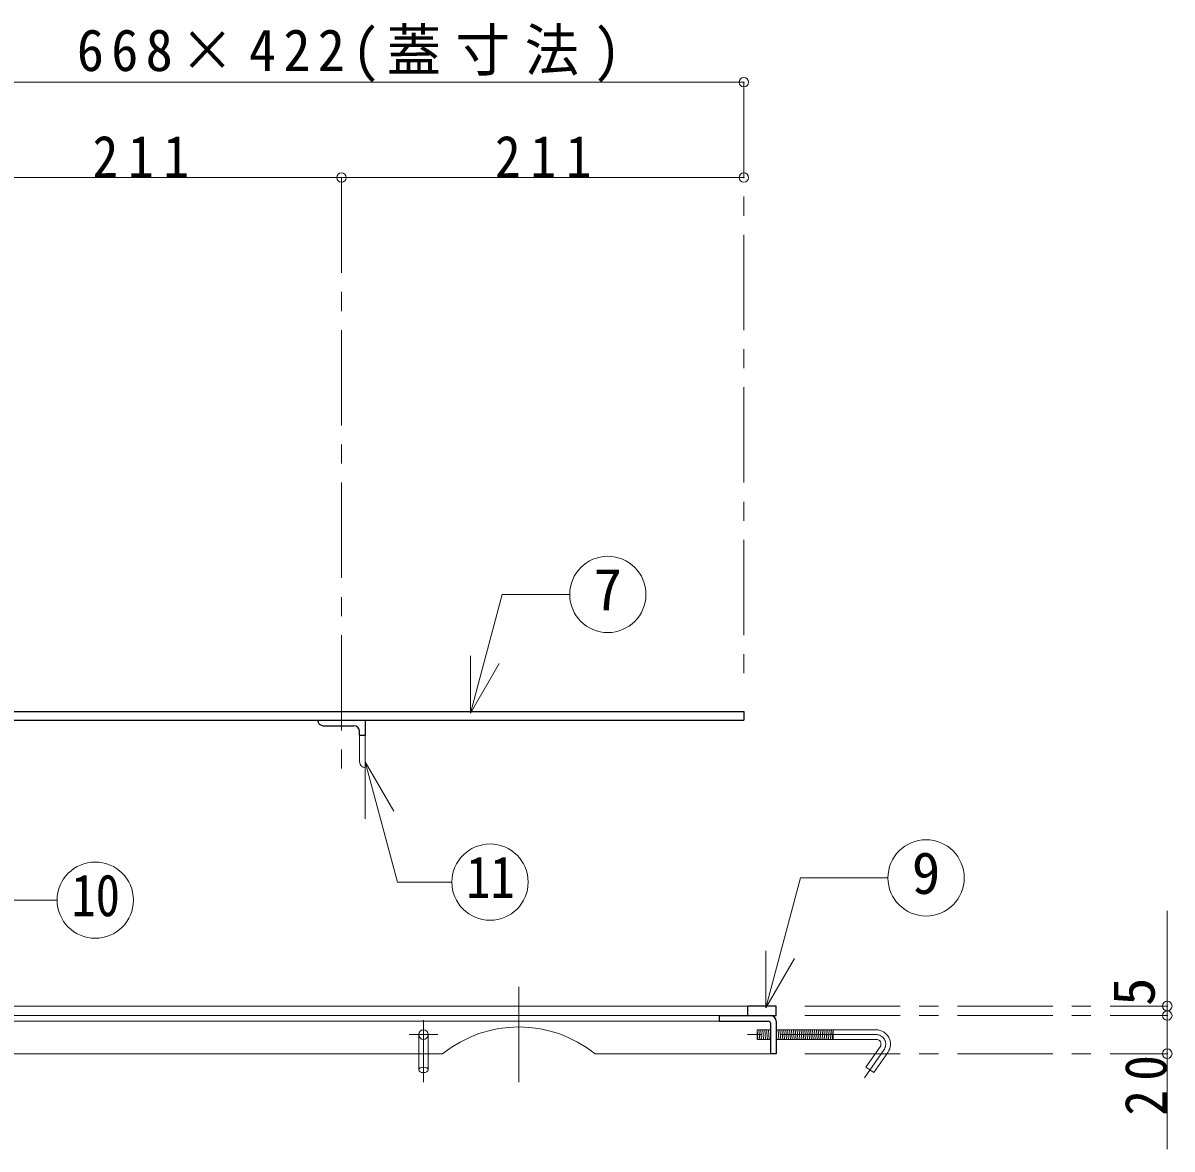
# Model space of a CAD drawing. Units: millimetres at full size, sheet at 1:10; some dimension numbers follow another scale. Extents: x -2125 to 1925, y -1405 to 1405.
# Drawn here: x -237 to 366, y -471 to 119 of the extents above; entities that cross this region are included whole.
import ezdxf
from ezdxf.enums import TextEntityAlignment as Align

# ---------------------------------------------------------------- set-up
doc = ezdxf.new("R2010")
doc.units = ezdxf.units.MM
doc.header["$LTSCALE"] = 10
doc.header["$PDMODE"] = 32
doc.header["$PDSIZE"] = 5
doc.linetypes.add('CHAIN1', pattern=[8, 5, -1, 1, -1])
doc.linetypes.add('DASHED1', pattern=[1.8, 1.2, -0.6])
doc.layers.add('0-A', color=4, linetype='Continuous', lineweight=9)
doc.styles.add('ＭＳ ゴシック', font='')
doc.styles.get('ＭＳ ゴシック').set_extended_font_data('MS Gothic')

msp = doc.modelspace()

# ---------------------------------------------------------------- linework, layer by layer
at = {"layer": '0-A'}
for p, q in [((-280.8, 88.02), (141.2, 88.02)), ((-280.8, 38.02), (-69.8, 38.02)), ((-69.8, 38.02), (141.2, 38.02)), ((363.2, -401.48), (363.2, -346.48)), ((143.2, -396.48), (-1126.8, -396.48)), ((363.2, -471.48), (363.2, -401.48)), ((148.1, -408.98), (148.51, -413.98)), ((149.11, -408.98), (149.51, -413.98)), ((150.11, -408.98), (150.52, -413.98)), ((151.11, -408.98), (151.52, -413.98)), ((152.12, -408.98), (152.52, -413.98)), ((153.12, -408.98), (153.53, -413.98)), ((154.12, -408.98), (154.53, -413.98)), ((155.13, -408.98), (155.2, -409.94)), ((159.14, -408.98), (159.55, -413.98)), ((160.14, -408.98), (160.55, -413.98)), ((161.15, -408.98), (161.55, -413.98)), ((162.15, -408.98), (162.56, -413.98)), ((163.15, -408.98), (163.56, -413.98)), ((164.16, -408.98), (164.56, -413.98)), ((165.16, -408.98), (165.57, -413.98)), ((166.16, -408.98), (166.57, -413.98)), ((167.17, -408.98), (167.57, -413.98)), ((168.17, -408.98), (168.58, -413.98)), ((169.17, -408.98), (169.58, -413.98)), ((170.18, -408.98), (170.58, -413.98)), ((171.18, -408.98), (171.59, -413.98)), ((172.18, -408.98), (172.59, -413.98)), ((173.19, -408.98), (173.59, -413.98)), ((174.19, -408.98), (174.6, -413.98)), ((175.19, -408.98), (175.6, -413.98)), ((176.2, -408.98), (176.6, -413.98)), ((177.2, -408.98), (177.61, -413.98)), ((178.2, -408.98), (178.61, -413.98)), ((179.21, -408.98), (179.61, -413.98)), ((180.21, -408.98), (180.62, -413.98)), ((181.21, -408.98), (181.62, -413.98)), ((182.22, -408.98), (182.62, -413.98)), ((183.22, -408.98), (183.63, -413.98)), ((184.22, -408.98), (184.63, -413.98)), ((185.23, -408.98), (185.63, -413.98)), ((186.23, -408.98), (186.64, -413.98)), ((187.23, -408.98), (187.64, -413.98)), ((188.1, -413.98), (188.1, -408.98)), ((158.2, -409.81), (158.54, -413.98)), ((-16.8, -421.48), (-1138.8, -421.48)), ((-29.3, -421.48), (-29.3, -429.98)), ((-24.3, -421.48), (-24.3, -429.98)), ((155.2, -421.48), (63.2, -421.48))]:
    msp.add_line(p, q, dxfattribs=at)
at = {"layer": '0-A', "linetype": 'CHAIN1'}
for p, q in [((141.2, 88.02), (141.2, -231.98)), ((-69.8, 38.02), (-69.8, -276.48)), ((23.2, -386.48), (23.2, -436.41)), ((173.2, -396.48), (363.2, -396.48)), ((173.2, -401.48), (363.2, -401.48)), ((-26.8, -403.98), (-26.8, -436.41)), ((-19.3, -411.48), (-34.3, -411.48)), ((210.6, -411.48), (143.1, -411.48)), ((173.2, -421.48), (363.2, -421.48)), ((214.69, -419.35), (204.38, -434.07))]:
    msp.add_line(p, q, dxfattribs=at)
at = {"layer": '0-A', "color": 7, "lineweight": 18}
for p, q in [((-2.14, -242.85), (14.53, -180.63)), ((14.53, -180.63), (49.87, -180.63)), ((-2.14, -242.85), (-2.14, -212.85)), ((-2.14, -242.85), (12.86, -216.87)), ((-60.3, -254.48), (-60.3, -268.48)), ((-57.3, -254.48), (-57.3, -271.48)), ((-57.33, -268.34), (-42.33, -294.32)), ((-57.33, -268.34), (-57.33, -298.34)), ((152.71, -397.47), (170.98, -329.29)), ((170.98, -329.29), (216.75, -329.29)), ((152.71, -397.47), (152.71, -367.47)), ((152.71, -397.47), (167.71, -371.49)), ((-1111.8, -401.48), (128.2, -401.48)), ((-1111.8, -404.48), (128.2, -404.48)), ((155.2, -408.98), (148.1, -408.98)), ((148.1, -413.98), (148.1, -408.98)), ((210.6, -408.98), (158.2, -408.98)), ((155.2, -413.98), (148.1, -413.98)), ((210.6, -413.98), (158.2, -413.98)), ((216.74, -420.78), (209.3, -431.41))]:
    msp.add_line(p, q, dxfattribs=at)
at = {"layer": '0-A', "color": 5, "lineweight": 25}
for p, q in [((-293.3, -246.48), (141.2, -246.48)), ((-280.8, -241.98), (141.2, -241.98)), ((-57.3, -246.48), (-57.3, -254.48)), ((141.2, -241.98), (141.2, -246.48)), ((-79.3, -249.48), (-63.3, -249.48)), ((-60.3, -254.48), (-60.3, -252.48)), ((-60.3, -254.48), (-57.3, -254.48)), ((158.2, -396.48), (143.2, -396.48)), ((143.2, -401.48), (143.2, -396.48)), ((158.2, -401.48), (158.2, -396.48)), ((128.2, -401.48), (158.2, -401.48)), ((128.2, -401.48), (128.2, -404.48)), ((128.2, -404.48), (154.2, -404.48)), ((155.2, -405.48), (155.2, -421.48)), ((158.2, -404.48), (158.2, -421.48)), ((158.2, -421.48), (155.2, -421.48))]:
    msp.add_line(p, q, dxfattribs=at)
at = {"layer": '0-A', "linetype": 'DASHED1'}
for p, q in [((-29.3, -421.48), (-29.3, -411.48)), ((-24.3, -421.48), (-24.3, -411.48))]:
    msp.add_line(p, q, dxfattribs=at)
at = {"layer": '0-A', "color": 7, "lineweight": 18}
for points in [[(-269.54, -268.34), (-250.08, -340.96), (-218.87, -340.96)], [(-57.33, -268.34), (-40.41, -331.5), (-11.89, -331.5)], [(212.65, -417.92), (205.2, -428.54), (209.3, -431.41)]]:
    msp.add_lwpolyline(points, dxfattribs=at)
for centre in [(69.87, -180.63), (8.11, -331.5), (236.75, -329.29), (-198.87, -340.96)]:
    msp.add_circle(centre, 20, dxfattribs=at)
at = {"layer": '0-A'}
msp.add_circle((-26.8, -411.48), 2.5, dxfattribs=at)
at = {"layer": '0-A', "color": 5, "lineweight": 25}
for centre, radius, start, end in [((-79.3, -246.48), 3, 180, 270), ((-63.3, -252.48), 3, 0, 90), ((155.2, -404.48), 3, 0, 90), ((154.2, -405.48), 1, 0, 90)]:
    msp.add_arc(centre, radius, start, end, dxfattribs=at)
at = {"layer": '0-A', "color": 7, "lineweight": 18}
for centre, radius, start, end in [((-57.3, -268.48), 3, 180, 270), ((210.6, -416.48), 7.5, 325, 90), ((210.6, -416.48), 2.5, 325, 90)]:
    msp.add_arc(centre, radius, start, end, dxfattribs=at)
at = {"layer": '0-A'}
msp.add_arc((23.2, -471.62), 64.14, 51.41991, 128.58009, dxfattribs=at)
at = {"layer": '0-A', "linetype": 'CHAIN1'}
msp.add_arc((210.6, -416.48), 5, 325, 90, dxfattribs=at)
at = {"layer": '0-A'}
msp.add_ellipse((-26.8, -429.97), major_axis=(2.5, 0), ratio=0.57, dxfattribs=at)
for p in [(141.2, 88.02), (-69.8, 38.02), (141.2, 38.02), (363.2, -396.48), (363.2, -401.48), (363.2, -421.48)]:
    msp.add_point(p, dxfattribs=at)

# ---------------------------------------------------------------- texts
at = {"layer": '0-A', "color": 7, "style": 'ＭＳ ゴシック'}
for s, p in [('7', (62.37, -195.63)), ('9', (229.25, -344.29))]:
    msp.add_text(s, height=21.99, dxfattribs=at).set_placement(p, align=Align.BOTTOM_LEFT)
at = {"layer": '0-A', "color": 7, "style": 'ＭＳ ゴシック', "width": 0.85}
for s, p in [('11', (-4.39, -346.5)), ('10', (-211.37, -355.96))]:
    msp.add_text(s, height=21.99, dxfattribs=at).set_placement(p, align=Align.BOTTOM_LEFT)
at = {"layer": '0-A', "color": 7, "style": 'ＭＳ ゴシック'}
msp.add_text('5', height=21.99, rotation=90, dxfattribs=at).set_placement((363.2, -396.48), align=Align.BOTTOM_LEFT)
at = {"layer": '0-A', "color": 7, "char_height": 21.99, "attachment_point": 7, "style": 'ＭＳ ゴシック'}
for s, insert in [('\\T1.27;\\W0.95;668×422(蓋寸法)', (-208.55, 88.02)), ('\\T1.38;\\W0.9;211', (-200.3, 38.02)), ('\\T1.38;\\W0.9;211', (10.7, 38.02))]:
    msp.add_mtext(s, dxfattribs=dict(at, insert=insert))
at = {"layer": '0-A', "color": 7, "insert": (363.2, -453.98), "char_height": 21.99, "attachment_point": 7, "rotation": 90, "style": 'ＭＳ ゴシック'}
msp.add_mtext('\\T1.36;\\W0.9;20', dxfattribs=at)

doc.saveas('drawing.dxf')
